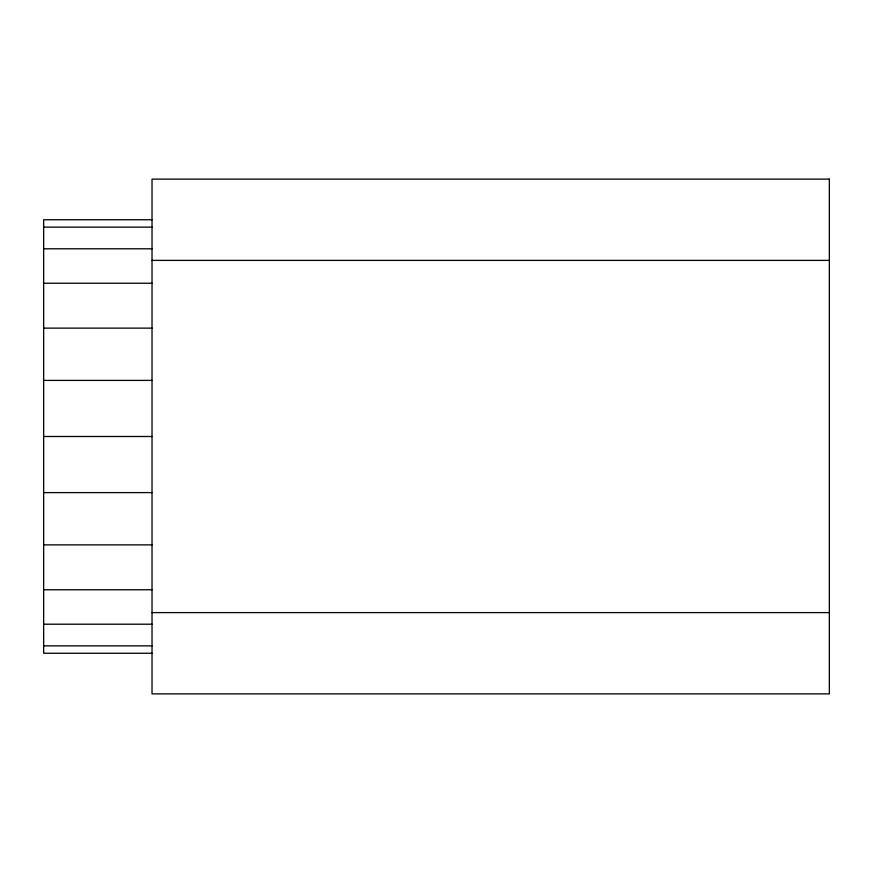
<?xml version="1.0" encoding="UTF-8"?>
<svg xmlns="http://www.w3.org/2000/svg" width="873" height="873" viewBox="0 0 873 873"><rect width="100%" height="100%" fill="white"/><g stroke="black" fill="none" stroke-linecap="round" stroke-linejoin="round"><path stroke-width="1.31" d="M152.022 219.756L43.65 219.756L43.65 653.244L152.022 653.244M43.65 227.144L152.022 227.144M43.65 248.794L152.022 248.794M152.022 260.394L829.35 260.394M43.65 283.234L152.022 283.234M43.65 328.128L152.022 328.128M43.65 380.399L152.022 380.399M43.65 436.5L152.022 436.5M43.65 492.601L152.022 492.601M43.65 544.872L152.022 544.872M43.65 589.766L152.022 589.766M152.022 612.606L829.35 612.606M43.65 624.206L152.022 624.206M43.65 645.856L152.022 645.856M829.35 179.118L152.022 179.118L152.022 693.882L829.35 693.882L829.35 179.118"/></g></svg>
